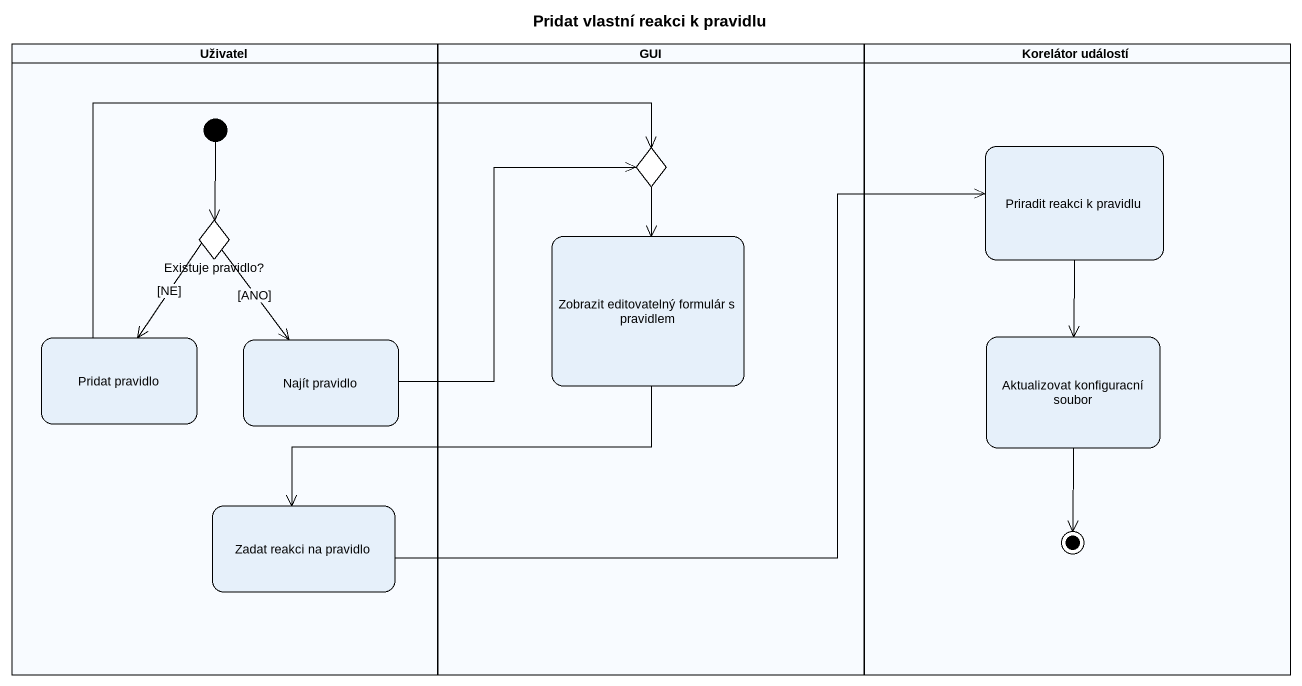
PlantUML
@startuml
title Pridat vlastní reakci k pravidlu
hide empty description
state Uživatel <<partition>> {
  state "Existuje pravidlo?" as Existuje_pravidlo <<choice>>
  state "Pridat pravidlo" as Pridat_pravidlo
  state "Najít pravidlo" as Najít_pravidlo
  state "Zadat reakci na pravidlo" as Zadat_reakci_na_pravidlo
  [*] --> Existuje_pravidlo
}
state GUI <<partition>> {
  state choice1 <<choice>>
  state "Zobrazit editovatelný formulár s pravidlem" as Zobrazit_editovatelný
}
state "Korelátor událostí" as Korelátor_událostí <<partition>> {
  state "Priradit reakci k pravidlu" as Priradit_reakci_k_pravidlu
  state "Aktualizovat konfiguracní soubor" as Aktualizovat_konfiguracní
  Aktualizovat_konfiguracní --> [*]
}
choice1 --> Zobrazit_editovatelný
Priradit_reakci_k_pravidlu --> Aktualizovat_konfiguracní
Existuje_pravidlo --> Pridat_pravidlo : [NE]
Existuje_pravidlo --> Najít_pravidlo : [ANO]
Zobrazit_editovatelný --> Zadat_reakci_na_pravidlo
Pridat_pravidlo -right-> choice1
Najít_pravidlo -up-> choice1
Zadat_reakci_na_pravidlo -right-> Priradit_reakci_k_pravidlu
@enduml
